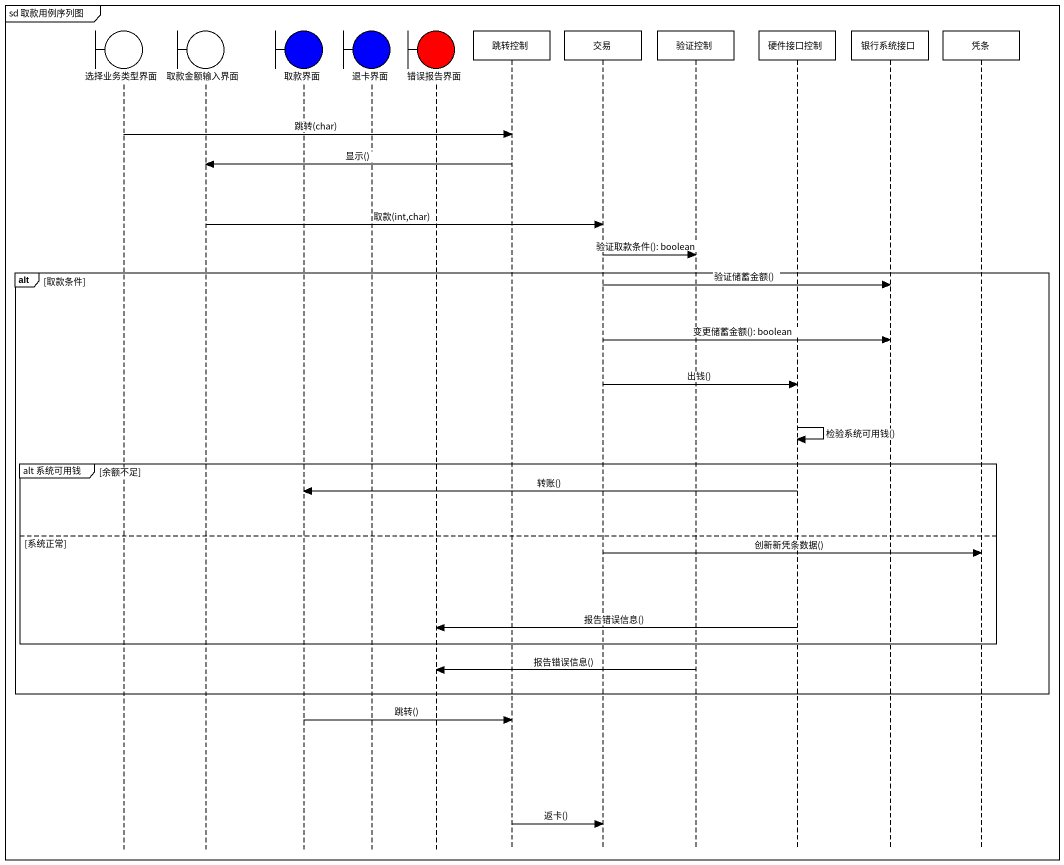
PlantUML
@startuml
mainframe sd 取款用例序列图
hide footbox
boundary 选择业务类型界面
boundary 取款金额输入界面
boundary 取款界面 #0000FF
boundary 退卡界面 #0000FF
boundary 错误报告界面 #FF0000
participant 跳转控制
participant 交易
participant 验证控制
participant 硬件接口控制
participant 银行系统接口
participant 凭条

选择业务类型界面 -> 跳转控制 : 跳转(char)
跳转控制 -> 取款金额输入界面 : 显示()
取款金额输入界面 -> 交易 : 取款(int,char)
交易 -> 验证控制 : 验证取款条件(): boolean
alt 取款条件
  交易 -> 银行系统接口 : 验证储蓄金额()
  交易 -> 银行系统接口 : 变更储蓄金额(): boolean
  交易 -> 硬件接口控制 : 出钱()
  硬件接口控制 -> 硬件接口控制 : 检验系统可用钱()
  group alt 系统可用钱 [余额不足]
    硬件接口控制 -> 取款界面 : 转账()
  else 系统正常
    交易 -> 凭条 : 创新新凭条数据()
    硬件接口控制 -> 错误报告界面 : 报告错误信息()
  end
  验证控制 -> 错误报告界面 : 报告错误信息()
end
取款界面 -> 跳转控制 : 跳转()
跳转控制 -> 交易 : 返卡()
@enduml
